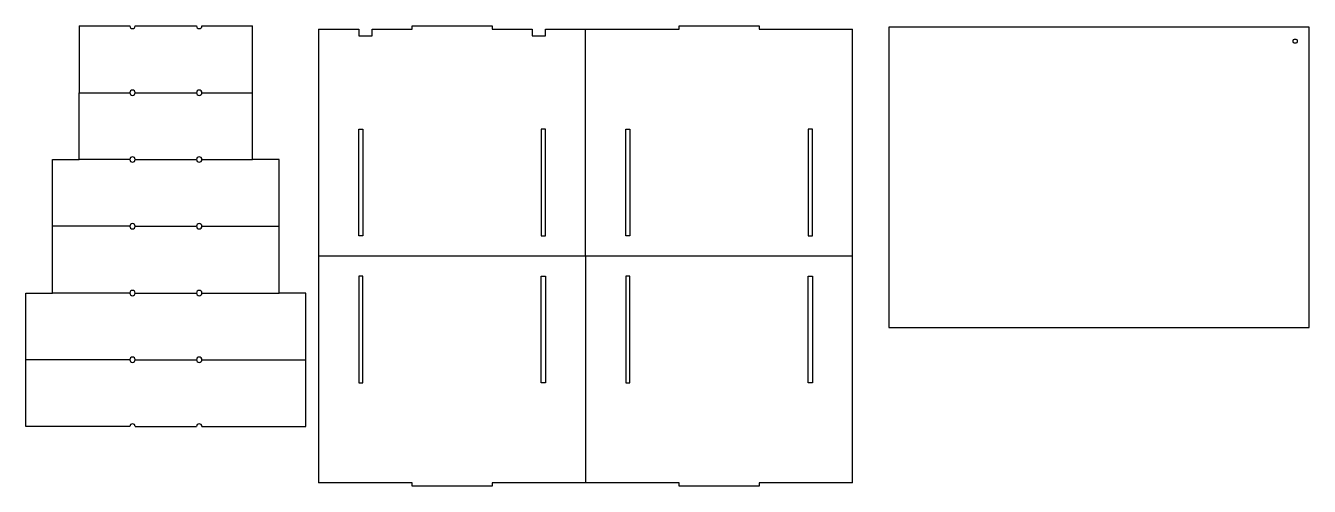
# Model space of a CAD drawing. Header units: millimetres. Extents: x 1130 to 2091, y 1847 to 2192.
import ezdxf

# ---------------------------------------------------------------- set-up
doc = ezdxf.new("R2010")
doc.units = ezdxf.units.MM

msp = doc.modelspace()

# ---------------------------------------------------------------- linework, layer by layer
for p, q in [((1169.78, 2191.96), (1169.78, 2141.96)), ((1169.78, 2191.96), (1207.78, 2191.96)), ((1211.78, 2191.96), (1257.78, 2191.96)), ((1261.78, 2191.96), (1299.78, 2191.96)), ((1299.78, 2141.96), (1299.78, 2191.96)), ((1349.26, 2189.68), (1349.26, 2019.68)), ((1349.26, 2189.68), (1379.26, 2189.68)), ((1379.26, 2189.68), (1379.26, 2184.68)), ((1379.26, 2184.68), (1389.26, 2184.68)), ((1389.26, 2184.68), (1389.26, 2189.68)), ((1389.26, 2189.68), (1419.26, 2189.68)), ((1419.26, 2189.68), (1419.26, 2192.18)), ((1419.26, 2192.18), (1479.26, 2192.18)), ((1479.26, 2192.18), (1479.26, 2189.68)), ((1479.26, 2189.68), (1509.26, 2189.68)), ((1509.26, 2189.68), (1509.26, 2184.68)), ((1509.26, 2184.68), (1519.26, 2184.68)), ((1519.26, 2184.68), (1519.26, 2189.68)), ((1519.26, 2189.68), (1549.26, 2189.68)), ((1549.26, 2019.68), (1549.26, 2189.68)), ((1549.26, 2189.68), (1619.26, 2189.68)), ((1619.26, 2189.68), (1619.26, 2192.18)), ((1619.26, 2192.18), (1679.26, 2192.18)), ((1679.26, 2192.18), (1679.26, 2189.68)), ((1679.26, 2189.68), (1749.26, 2189.68)), ((1749.26, 2019.68), (1749.26, 2189.68)), ((1776.42, 2191.18), (1776.42, 1966.18)), ((2091.42, 2191.18), (1776.42, 2191.18)), ((2091.42, 1966.18), (2091.42, 2191.18)), ((1169.78, 2141.96), (1207.78, 2141.96)), ((1169.78, 2091.96), (1169.78, 2141.96)), ((1211.78, 2141.96), (1257.78, 2141.96)), ((1261.78, 2141.96), (1299.78, 2141.96)), ((1299.78, 2091.96), (1299.78, 2141.96)), ((1379.26, 2034.68), (1379.26, 2114.68)), ((1379.26, 2114.68), (1382.46, 2114.68)), ((1382.46, 2114.68), (1382.46, 2034.68)), ((1519.26, 2114.68), (1516.06, 2114.68)), ((1516.06, 2114.68), (1516.06, 2034.68)), ((1519.26, 2034.68), (1519.26, 2114.68)), ((1579.26, 2034.68), (1579.26, 2114.68)), ((1579.26, 2114.68), (1582.46, 2114.68)), ((1582.46, 2114.68), (1582.46, 2034.68)), ((1719.26, 2114.68), (1716.06, 2114.68)), ((1716.06, 2114.68), (1716.06, 2034.68)), ((1719.26, 2034.68), (1719.26, 2114.68)), ((1149.78, 2041.96), (1149.78, 2091.96)), ((1149.78, 2091.96), (1169.78, 2091.96)), ((1207.78, 2091.96), (1169.78, 2091.96)), ((1211.78, 2091.96), (1257.78, 2091.96)), ((1261.78, 2091.96), (1299.78, 2091.96)), ((1319.78, 2091.96), (1299.78, 2091.96)), ((1319.78, 2041.96), (1319.78, 2091.96)), ((1207.78, 2041.96), (1149.78, 2041.96)), ((1149.78, 1991.96), (1149.78, 2041.96)), ((1211.78, 2041.96), (1257.78, 2041.96)), ((1261.78, 2041.96), (1319.78, 2041.96)), ((1319.78, 1991.96), (1319.78, 2041.96)), ((1382.46, 2034.68), (1379.26, 2034.68)), ((1516.06, 2034.68), (1519.26, 2034.68)), ((1582.46, 2034.68), (1579.26, 2034.68)), ((1716.06, 2034.68), (1719.26, 2034.68)), ((1349.26, 2019.68), (1549.26, 2019.68)), ((1349.26, 2019.68), (1349.26, 1849.68)), ((1549.26, 2019.68), (1749.26, 2019.68)), ((1549.26, 2019.68), (1549.26, 1849.68)), ((1749.26, 1849.68), (1749.26, 2019.68)), ((1379.26, 2004.68), (1379.26, 1924.68)), ((1382.46, 2004.68), (1379.26, 2004.68)), ((1382.46, 1924.68), (1382.46, 2004.68)), ((1516.06, 1924.68), (1516.06, 2004.68)), ((1516.06, 2004.68), (1519.26, 2004.68)), ((1519.26, 2004.68), (1519.26, 1924.68)), ((1579.26, 2004.68), (1579.26, 1924.68)), ((1582.46, 2004.68), (1579.26, 2004.68)), ((1582.46, 1924.68), (1582.46, 2004.68)), ((1716.06, 1924.68), (1716.06, 2004.68)), ((1716.06, 2004.68), (1719.26, 2004.68)), ((1719.26, 2004.68), (1719.26, 1924.68)), ((1129.78, 1941.96), (1129.78, 1991.96)), ((1129.78, 1991.96), (1149.78, 1991.96)), ((1207.78, 1991.96), (1149.78, 1991.96)), ((1211.78, 1991.96), (1257.78, 1991.96)), ((1261.78, 1991.96), (1319.78, 1991.96)), ((1339.78, 1991.96), (1319.78, 1991.96)), ((1339.78, 1941.96), (1339.78, 1991.96)), ((1776.42, 1966.18), (2091.42, 1966.18)), ((1207.78, 1941.96), (1129.78, 1941.96)), ((1129.78, 1891.96), (1129.78, 1941.96)), ((1211.78, 1941.96), (1257.78, 1941.96)), ((1261.78, 1941.96), (1339.78, 1941.96)), ((1339.78, 1891.96), (1339.78, 1941.96)), ((1379.26, 1924.68), (1382.46, 1924.68)), ((1519.26, 1924.68), (1516.06, 1924.68)), ((1579.26, 1924.68), (1582.46, 1924.68)), ((1719.26, 1924.68), (1716.06, 1924.68)), ((1207.78, 1891.96), (1129.78, 1891.96)), ((1211.78, 1891.96), (1257.78, 1891.96)), ((1261.78, 1891.96), (1339.78, 1891.96)), ((1419.26, 1849.68), (1349.26, 1849.68)), ((1419.26, 1847.18), (1419.26, 1849.68)), ((1479.26, 1847.18), (1419.26, 1847.18)), ((1479.26, 1849.68), (1479.26, 1847.18)), ((1549.26, 1849.68), (1479.26, 1849.68)), ((1619.26, 1849.68), (1549.26, 1849.68)), ((1619.26, 1847.18), (1619.26, 1849.68)), ((1679.26, 1847.18), (1619.26, 1847.18)), ((1679.26, 1849.68), (1679.26, 1847.18)), ((1749.26, 1849.68), (1679.26, 1849.68))]:
    msp.add_line(p, q)
msp.add_circle((2080.81, 2180.58), 1.6)
for centre, start, end in [((1209.78, 2191.96), 180, 0), ((1259.78, 2191.96), 180, 0), ((1209.78, 2141.96), 0, 180), ((1209.78, 2141.96), 180, 0), ((1259.78, 2141.96), 0, 180), ((1259.78, 2141.96), 180, 0), ((1209.78, 2091.96), 0, 180), ((1209.78, 2091.96), 180, 0), ((1259.78, 2091.96), 0, 180), ((1259.78, 2091.96), 180, 0), ((1209.78, 2041.96), 0, 180), ((1209.78, 2041.96), 180, 0), ((1259.78, 2041.96), 0, 180), ((1259.78, 2041.96), 180, 0), ((1209.78, 1991.96), 0, 180), ((1209.78, 1991.96), 180, 0), ((1259.78, 1991.96), 0, 180), ((1259.78, 1991.96), 180, 0), ((1209.78, 1941.96), 0, 180), ((1259.78, 1941.96), 0, 180), ((1209.78, 1941.96), 180, 0), ((1259.78, 1941.96), 180, 0), ((1209.78, 1891.96), 0, 180), ((1259.78, 1891.96), 0, 180)]:
    msp.add_arc(centre, 2, start, end)

doc.saveas('drawing.dxf')
